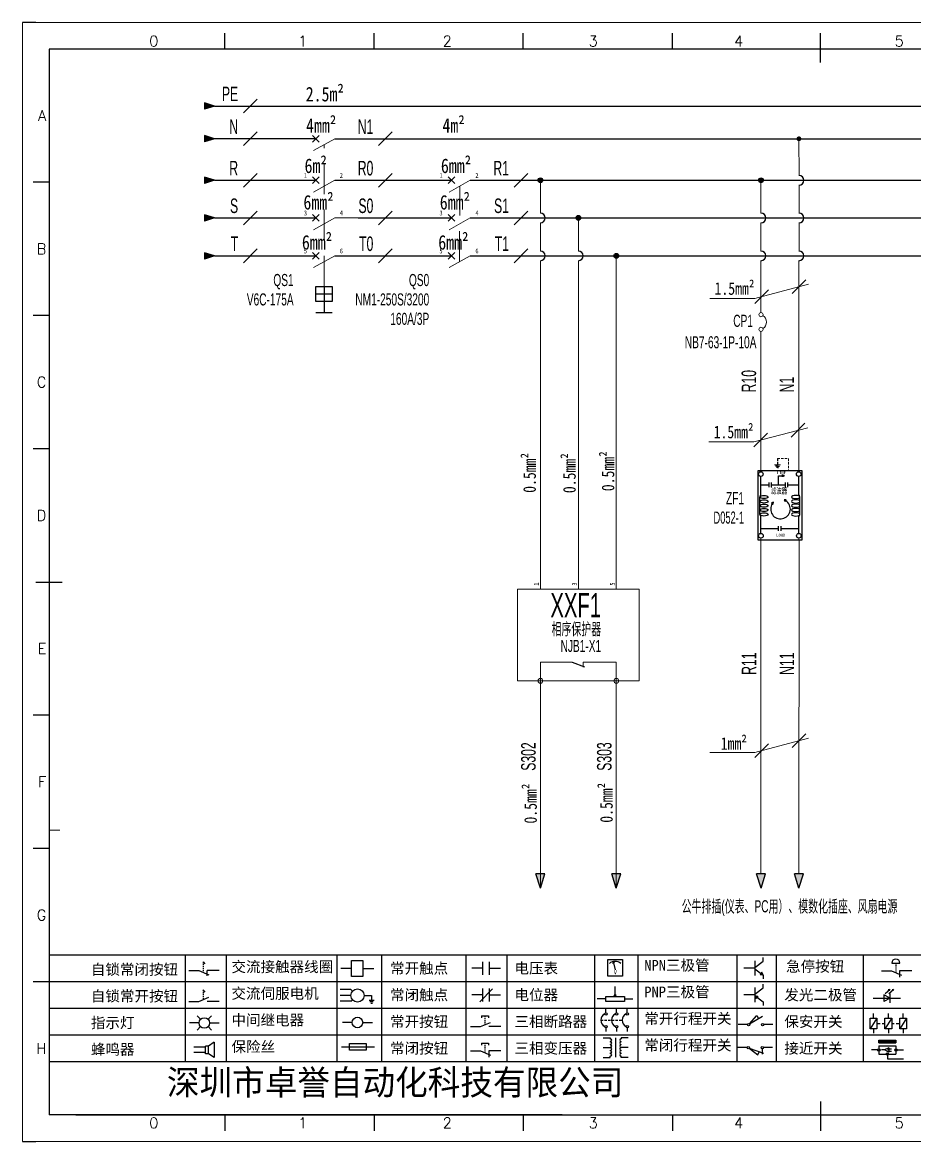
# Model space of a CAD drawing. Extents: x 38255 to 47052, y -6758 to -3353.
# Drawn here: x 39143.2 to 39327.4, y -4539.5 to -4308.5 of the extents above; entities that cross this region are included whole.
import ezdxf
from ezdxf.enums import TextEntityAlignment as Align

# ---------------------------------------------------------------- set-up
doc = ezdxf.new("R2010")
doc.units = 0
doc.header["$MEASUREMENT"] = 0
doc.linetypes.add('DASHED', pattern=[0.75, 0.5, -0.25])
doc.linetypes.add('DASHED2', pattern=[9.525, 6.35, -3.175])
for name, color, linetype in [('0015LEVEL_0', 7, 'Continuous'), ('AE_BOR', 1, 'Continuous'), ('MISC', 2, 'Continuous'), ('细实线层', 7, 'Continuous')]:
    doc.layers.add(name, color=color, linetype=linetype)
doc.layers.add('Dimension', color=3, linetype='Continuous', lineweight=13)
doc.layers.add('frame', color=7, linetype='Continuous', lineweight=15)
doc.styles.add('Standard_0.8', font='', dxfattribs={"width": 0.8})
doc.styles.add('STYLE1', font='italic.shx', dxfattribs={"width": 0.68, "height": 3, "bigfont": 'xc00.shx'})
doc.styles.add('WD', font='romans.shx', dxfattribs={"bigfont": 'gbcbig.shx'})
doc.styles.add('样式 0', font='')
doc.styles.add('样式 8', font='arial.ttf')
doc.styles.add('楷体', font='', dxfattribs={"width": 0.8})
doc.styles.add('汉字', font='')
doc.styles.get('Standard_0.8').set_extended_font_data('SimSun')
doc.styles.get('样式 0').set_extended_font_data('KaiTi_GB2312')
doc.styles.get('楷体').set_extended_font_data('STFangsong')
doc.styles.get('汉字').set_extended_font_data('新宋体')

# ---------------------------------------------------------------- blocks, each defined once
blk = doc.blocks.new('*U34')
at = {"linetype": 'ByBlock'}
for p, q in [((-1909.23, -780.45), (-1909.23, -780.67)), ((-1909.23, -780.45), (-1908.92, -780.84)), ((-1909.23, -780.84), (-1909.23, -781.05)), ((-1911.92, -782.07), (-1910.06, -782.07)), ((-1910.06, -782.07), (-1908.18, -782.88)), ((-1909.23, -781.23), (-1909.23, -781.44)), ((-1909.23, -781.61), (-1909.23, -781.83)), ((-1909.23, -782), (-1909.23, -782.21)), ((-1909.23, -782.38), (-1909.23, -782.43)), ((-1908.52, -783.07), (-1908.52, -782.07)), ((-1906.25, -782.07), (-1908.52, -782.07))]:
    blk.add_line(p, q, dxfattribs=at)
blk = doc.blocks.new('*U36')
at = {"linetype": 'ByBlock'}
for p, q in [((-1908.88, -791.17), (-1909.23, -790.71)), ((-1909.23, -790.71), (-1909.23, -790.92)), ((-1909.23, -791.09), (-1909.23, -791.31)), ((-1909.23, -791.48), (-1909.23, -791.69)), ((-1911.92, -792.89), (-1910.06, -792.89)), ((-1910.06, -792.89), (-1908.18, -792.08)), ((-1909.23, -791.86), (-1909.23, -792.08)), ((-1909.23, -792.25), (-1909.23, -792.47)), ((-1906.25, -792.89), (-1908.52, -792.89))]:
    blk.add_line(p, q, dxfattribs=at)
blk = doc.blocks.new('蜂鸣器')
at = {"linetype": 'ByBlock'}
for p, q in [((-1907.17, -795.53), (-1908.25, -796.26)), ((-1907.17, -795.53), (-1907.17, -798.41)), ((-1908.8, -796.48), (-1911.01, -796.48)), ((-1908.8, -797.46), (-1911.01, -797.46)), ((-1908.25, -796.26), (-1908.8, -796.26)), ((-1908.8, -797.68), (-1908.8, -796.26)), ((-1908.25, -797.68), (-1908.8, -797.68)), ((-1908.25, -797.68), (-1908.25, -796.26)), ((-1907.17, -798.41), (-1908.25, -797.68))]:
    blk.add_line(p, q, dxfattribs=at)
blk = doc.blocks.new('指示灯')
at = {"linetype": 'ByBlock'}
for p, q in [((-1854.25, -776.92), (-1856.06, -776.92)), ((-1854.62, -775.59), (-1853.97, -776.23)), ((-1851.9, -775.59), (-1852.54, -776.23)), ((-1852.26, -776.92), (-1850.45, -776.92)), ((-1854.62, -778.25), (-1853.97, -777.61)), ((-1851.9, -778.25), (-1852.54, -777.61))]:
    blk.add_line(p, q, dxfattribs=at)
blk.add_circle((-1853.26, -776.92), 0.992, dxfattribs=at)
blk = doc.blocks.new('交流接触器线圈')
at = {"linetype": 'ByBlock'}
for p, q in [((-1880.82, -781.77), (-1882.87, -781.77)), ((-1878.72, -781.77), (-1876.67, -781.77))]:
    blk.add_line(p, q, dxfattribs=at)
blk.add_lwpolyline([(-1880.82, -780.28), (-1878.72, -780.28), (-1878.72, -783.26), (-1880.82, -783.26)], close=True, dxfattribs=at)
blk = doc.blocks.new('交流伺服电机')
at = {"linetype": 'ByBlock'}
for p, q in [((-1880.97, -785.75), (-1882.94, -785.75)), ((-1880.97, -786.85), (-1882.94, -786.85)), ((-1880.97, -785.75), (-1880.65, -786.03)), ((-1878.49, -786.85), (-1877.07, -786.85)), ((-1877.07, -786.85), (-1877.07, -787.72)), ((-1880.97, -787.94), (-1882.94, -787.94)), ((-1880.97, -787.94), (-1880.65, -787.67)), ((-1877.54, -787.72), (-1876.59, -787.72)), ((-1877.38, -788.01), (-1876.75, -788.01)), ((-1877.23, -788.29), (-1876.9, -788.29))]:
    blk.add_line(p, q, dxfattribs=at)
blk.add_circle((-1879.73, -786.85), 1.24, dxfattribs=at)
blk = doc.blocks.new('中间继电器')
at = {"linetype": 'ByBlock'}
for p, q in [((-1880.72, -791.92), (-1882.54, -791.92)), ((-1878.74, -791.92), (-1876.92, -791.92))]:
    blk.add_line(p, q, dxfattribs=at)
blk.add_circle((-1879.73, -791.92), 0.992, dxfattribs=at)
blk = doc.blocks.new('保险丝')
at = {"linetype": 'ByBlock'}
blk.add_line((-1882.72, -796.49), (-1876.55, -796.49), dxfattribs=at)
blk.add_lwpolyline([(-1881.2, -795.86), (-1878.06, -795.86), (-1878.06, -797.12), (-1881.2, -797.12)], close=True, dxfattribs=at)
blk = doc.blocks.new('常开按钮')
at = {"linetype": 'ByBlock'}
for p, q in [((-1910.06, -787.73), (-1908.18, -786.93)), ((-1909.9, -785.68), (-1908.56, -785.68)), ((-1909.9, -785.68), (-1909.9, -786.07)), ((-1909.23, -785.68), (-1909.23, -785.89)), ((-1909.23, -786.06), (-1909.23, -786.28)), ((-1909.23, -786.45), (-1909.23, -786.67)), ((-1909.23, -786.84), (-1909.23, -787.05)), ((-1909.23, -787.22), (-1909.23, -787.38)), ((-1908.56, -785.68), (-1908.56, -786.07)), ((-1911.92, -787.73), (-1910.06, -787.73)), ((-1906.25, -787.73), (-1908.52, -787.73))]:
    blk.add_line(p, q, dxfattribs=at)
blk = doc.blocks.new('常开触点')
at = {"linetype": 'ByBlock'}
for p, q in [((-1853.82, -782.99), (-1853.82, -780.56)), ((-1852.6, -782.99), (-1852.6, -780.56)), ((-1853.82, -781.77), (-1855.88, -781.77)), ((-1852.6, -781.77), (-1850.55, -781.77))]:
    blk.add_line(p, q, dxfattribs=at)
blk = doc.blocks.new('常闭触点')
at = {"linetype": 'ByBlock'}
for p, q in [((-1853.82, -786.77), (-1855.88, -786.77)), ((-1852.01, -785.66), (-1854.43, -788.1)), ((-1853.82, -787.99), (-1853.82, -785.56)), ((-1852.6, -787.99), (-1852.6, -785.56)), ((-1852.6, -786.77), (-1850.55, -786.77))]:
    blk.add_line(p, q, dxfattribs=at)
blk = doc.blocks.new('常闭按钮')
at = {"linetype": 'ByBlock'}
for p, q in [((-1854.11, -790.83), (-1852.77, -790.83)), ((-1854.11, -790.83), (-1854.11, -791.22)), ((-1853.44, -790.83), (-1853.44, -791.04)), ((-1853.44, -791.21), (-1853.44, -791.43)), ((-1853.44, -791.6), (-1853.44, -791.82)), ((-1852.77, -790.83), (-1852.77, -791.22)), ((-1856.13, -792.28), (-1854.28, -792.28)), ((-1854.28, -792.28), (-1852.4, -793.09)), ((-1853.44, -791.99), (-1853.44, -792.2)), ((-1853.44, -792.37), (-1853.44, -792.53)), ((-1850.47, -792.28), (-1852.73, -792.28)), ((-1852.73, -792.28), (-1852.73, -793.43))]:
    blk.add_line(p, q, dxfattribs=at)
blk = doc.blocks.new('电压表')
at = {"linetype": 'ByBlock'}
for p, q in [((-1814.84, -780.75), (-1814.91, -781.13)), ((-1814.6, -781.05), (-1814.91, -781.13)), ((-1814.84, -780.75), (-1814.46, -782.26)), ((-1814.84, -780.75), (-1814.6, -781.05))]:
    blk.add_line(p, q, dxfattribs=at)
blk.add_lwpolyline([(-1815.84, -780.34), (-1813.07, -780.34), (-1813.07, -783.49), (-1815.84, -783.49)], close=True, dxfattribs=at)
blk.add_arc((-1814.46, -782.26), 1.56, 46.8313, 133.1687, dxfattribs=at)
at = {"linetype": 'ByBlock', "insert": (-1814.7, -782.39), "char_height": 0.75, "width": 0.6768, "attachment_point": 1}
blk.add_mtext('V', dxfattribs=at)
blk = doc.blocks.new('电位器')
at = {"linetype": 'ByBlock'}
for p, q in [((-1814.45, -787.3), (-1814.45, -785.39)), ((-1814.45, -787.3), (-1814.62, -786.96)), ((-1814.62, -786.96), (-1814.27, -786.96)), ((-1814.45, -787.3), (-1814.27, -786.96)), ((-1816.21, -787.75), (-1817.79, -787.75)), ((-1812.68, -787.75), (-1811.1, -787.75))]:
    blk.add_line(p, q, dxfattribs=at)
blk.add_lwpolyline([(-1816.21, -787.3), (-1812.68, -787.3), (-1812.68, -788.2), (-1816.21, -788.2)], close=True, dxfattribs=at)
blk = doc.blocks.new('三相断路器')
at = {"linetype": 'ByBlock'}
for p, q in [((-1816.17, -790.33), (-1816.17, -789.7)), ((-1814.17, -790.33), (-1814.17, -789.7)), ((-1812.18, -790.33), (-1812.18, -789.7)), ((-1817.14, -791.74), (-1816.72, -791.74)), ((-1816.45, -791.74), (-1816.03, -791.74)), ((-1816.17, -793.19), (-1816.17, -793.83)), ((-1815.76, -791.74), (-1815.34, -791.74)), ((-1815.07, -791.74), (-1814.65, -791.74)), ((-1814.38, -791.74), (-1813.96, -791.74)), ((-1814.17, -793.19), (-1814.17, -793.83)), ((-1813.69, -791.74), (-1813.27, -791.74)), ((-1812.18, -793.19), (-1812.18, -793.83))]:
    blk.add_line(p, q, dxfattribs=at)
for centre in [(-1816.17, -790.55), (-1814.17, -790.55), (-1812.18, -790.55), (-1816.17, -792.98), (-1814.17, -792.98), (-1812.18, -792.98)]:
    blk.add_circle(centre, 0.219, dxfattribs=at)
for centre in [(-1815.81, -791.74), (-1813.82, -791.74), (-1811.83, -791.74)]:
    blk.add_arc(centre, 1.32, 115.5791, 244.4209, dxfattribs=at)
blk = doc.blocks.new('三相变压器')
at = {"linetype": 'ByBlock'}
for p, q in [((-1816.69, -795.03), (-1815.37, -795.03)), ((-1815.37, -795.03), (-1815.37, -795.24)), ((-1814.34, -798.7), (-1814.34, -795.04)), ((-1812, -795.03), (-1813.32, -795.03)), ((-1813.32, -795.03), (-1813.32, -795.24)), ((-1816.69, -796.87), (-1815.37, -796.87)), ((-1812, -796.87), (-1813.32, -796.87)), ((-1816.69, -798.71), (-1815.37, -798.71)), ((-1815.37, -798.71), (-1815.37, -798.5)), ((-1813.32, -798.71), (-1813.32, -798.5)), ((-1812, -798.71), (-1813.32, -798.71))]:
    blk.add_line(p, q, dxfattribs=at)
for centre, start, end in [((-1815.37, -795.51), 270, 90), ((-1815.37, -796.06), 270, 90), ((-1813.32, -795.51), 90, 270), ((-1813.32, -796.06), 90, 270), ((-1815.37, -796.6), 270, 90), ((-1815.37, -797.14), 270, 90), ((-1815.37, -797.68), 270, 90), ((-1815.37, -798.23), 270, 90), ((-1813.32, -796.6), 90, 270), ((-1813.32, -797.14), 90, 270), ((-1813.32, -797.68), 90, 270), ((-1813.32, -798.23), 90, 270)]:
    blk.add_arc(centre, 0.271, start, end, dxfattribs=at)
blk = doc.blocks.new('NPN三极管')
at = {"linetype": 'ByBlock'}
for p, q in [((-1785.73, -780.61), (-1785.73, -783.32)), ((-1785.73, -781.82), (-1784.15, -780.66)), ((-1784.15, -780.66), (-1784.15, -779.98)), ((-1785.73, -781.97), (-1787.81, -781.97)), ((-1785.73, -782.11), (-1784.15, -783.27)), ((-1784.41, -782.73), (-1784.74, -783.18)), ((-1784.15, -783.27), (-1784.74, -783.18)), ((-1784.15, -783.27), (-1784.41, -782.73)), ((-1784.15, -783.27), (-1784.15, -783.96))]:
    blk.add_line(p, q, dxfattribs=at)
blk = doc.blocks.new('PNP三极管')
at = {"linetype": 'ByBlock'}
for p, q in [((-1784.9, -785.38), (-1784.9, -788.09)), ((-1783.32, -785.43), (-1783.32, -784.75)), ((-1784.9, -786.74), (-1786.98, -786.74)), ((-1784.9, -786.59), (-1783.32, -785.43)), ((-1784.9, -786.88), (-1783.32, -788.04)), ((-1784.9, -786.88), (-1784.31, -786.97)), ((-1784.9, -786.88), (-1784.64, -787.42)), ((-1784.31, -786.97), (-1784.64, -787.42)), ((-1783.32, -788.04), (-1783.32, -788.73))]:
    blk.add_line(p, q, dxfattribs=at)
blk = doc.blocks.new('常开行程开关')
at = {"linetype": 'ByBlock'}
for p, q in [((-1785.89, -792.17), (-1784.52, -790.62)), ((-1785.89, -792.17), (-1783.43, -790.72)), ((-1784.52, -790.62), (-1784.19, -791.17)), ((-1786.29, -792.3), (-1788.01, -792.3)), ((-1781.48, -792.3), (-1783.21, -792.3))]:
    blk.add_line(p, q, dxfattribs=at)
for centre in [(-1786.07, -792.3), (-1783.42, -792.3)]:
    blk.add_circle(centre, 0.219, dxfattribs=at)
blk = doc.blocks.new('常闭行程开关')
at = {"linetype": 'ByBlock'}
for p, q in [((-1786.34, -796.62), (-1788.07, -796.62)), ((-1785.93, -796.72), (-1783.25, -797.7)), ((-1785.93, -796.72), (-1784.3, -798)), ((-1784.3, -798), (-1784.08, -797.4)), ((-1783.48, -796.84), (-1783.48, -797.85)), ((-1781.54, -796.62), (-1783.26, -796.62))]:
    blk.add_line(p, q, dxfattribs=at)
for centre in [(-1786.12, -796.62), (-1783.48, -796.62)]:
    blk.add_circle(centre, 0.219, dxfattribs=at)
blk = doc.blocks.new('发光二极管')
at = {"linetype": 'ByBlock'}
for p, q in [((-1755.78, -785.92), (-1754.89, -785.14)), ((-1754.89, -785.14), (-1755.2, -785.22)), ((-1755.2, -785.22), (-1755.01, -785.43)), ((-1755.08, -785.92), (-1754.18, -785.14)), ((-1754.89, -785.14), (-1755.01, -785.43)), ((-1754.18, -785.14), (-1754.49, -785.22)), ((-1754.49, -785.22), (-1754.31, -785.43)), ((-1754.18, -785.14), (-1754.31, -785.43)), ((-1758.01, -786.77), (-1752.89, -786.77)), ((-1754.84, -786.77), (-1756.04, -786.16)), ((-1756.04, -786.16), (-1756.04, -787.39)), ((-1754.84, -786.77), (-1756.04, -787.39)), ((-1754.84, -787.63), (-1754.84, -785.92))]:
    blk.add_line(p, q, dxfattribs=at)
blk = doc.blocks.new('保安开关')
at = {"linetype": 'ByBlock'}
for p, q in [((-1757.33, -790.79), (-1758.6, -792.81)), ((-1757.96, -790.79), (-1757.96, -789.97)), ((-1754.54, -790.79), (-1755.81, -792.81)), ((-1755.17, -790.79), (-1755.17, -789.97)), ((-1751.75, -790.79), (-1753.02, -792.81)), ((-1752.39, -790.79), (-1752.39, -789.97)), ((-1757.96, -792.81), (-1757.96, -793.62)), ((-1757.33, -791.8), (-1756.72, -791.8)), ((-1756.35, -791.8), (-1755.89, -791.8)), ((-1755.17, -792.81), (-1755.17, -793.62)), ((-1754.52, -791.8), (-1754.06, -791.8)), ((-1753.69, -791.8), (-1753.08, -791.8)), ((-1752.39, -792.81), (-1752.39, -793.62))]:
    blk.add_line(p, q, dxfattribs=at)
for points in [[(-1758.6, -790.79), (-1757.33, -790.79), (-1757.33, -792.81), (-1758.6, -792.81)], [(-1755.81, -790.79), (-1754.54, -790.79), (-1754.54, -792.81), (-1755.81, -792.81)], [(-1753.02, -790.79), (-1751.75, -790.79), (-1751.75, -792.81), (-1753.02, -792.81)]]:
    blk.add_lwpolyline(points, close=True, dxfattribs=at)
blk = doc.blocks.new('接近开关')
at = {"linetype": 'ByBlock'}
h = blk.add_hatch(dxfattribs=at)
h.set_pattern_fill('ANSI31', color=256, scale=0.01, style=0)
h.set_pattern_definition([(45, (-89.131516, -30.795668), (-0.0224506403, 0.0224506403), [])])
h.paths.add_polyline_path([(-1516.96, -1123.35), (-1516.96, -1122.85), (-1513.76, -1122.85), (-1513.76, -1123.35)])
for p, q in [((-1516.96, -1123.35), (-1516.96, -1122.85)), ((-1516.96, -1122.85), (-1513.76, -1122.85)), ((-1516.96, -1123.35), (-1513.76, -1123.35)), ((-1513.76, -1122.85), (-1513.76, -1123.35)), ((-1517.18, -1124.71), (-1518.36, -1124.71)), ((-1516.96, -1123.95), (-1513.76, -1123.95)), ((-1516.96, -1123.95), (-1516.96, -1125.47)), ((-1516.96, -1125.47), (-1513.76, -1125.47)), ((-1515.91, -1124.71), (-1516.45, -1124.71)), ((-1515.11, -1124.31), (-1515.91, -1124.71)), ((-1515.11, -1125.11), (-1515.91, -1124.71)), ((-1515.33, -1124.53), (-1515.17, -1124.53)), ((-1515.33, -1124.88), (-1515.17, -1124.88)), ((-1515.25, -1124.45), (-1515.25, -1124.61)), ((-1515.11, -1124.31), (-1515.11, -1125.11)), ((-1515.11, -1124.48), (-1514.58, -1124.48)), ((-1515.11, -1124.94), (-1514.58, -1124.94)), ((-1513.76, -1123.95), (-1513.76, -1125.47)), ((-1513.54, -1124.71), (-1512.36, -1124.71)), ((-1515.36, -1125.69), (-1515.36, -1126.36)), ((-1515.36, -1126.36), (-1512.36, -1126.36))]:
    blk.add_line(p, q, dxfattribs=at)
for centre in [(-1516.96, -1124.71), (-1515.36, -1125.47), (-1513.76, -1124.71)]:
    blk.add_circle(centre, 0.225, dxfattribs=at)
blk = doc.blocks.new('急停按钮')
at = {"linetype": 'ByBlock'}
for p, q in [((-1.86, 0), (0, 0)), ((0, 0), (1.88, -0.81)), ((0.06, 1.45), (1.61, 1.45)), ((0.83, 1.45), (0.83, 1.24)), ((0.83, 1.07), (0.83, 0.85)), ((0.83, 0.68), (0.83, 0.47)), ((0.83, 0.29), (0.83, 0.08)), ((3.81, 0), (1.54, 0)), ((1.54, 0), (1.54, -1.15)), ((0.83, -0.09), (0.83, -0.24))]:
    blk.add_line(p, q, dxfattribs=at)
blk.add_arc((0.83, 1.45), 0.774, 0, 180)
blk = doc.blocks.new('电控横A4')
for p, q in [((292, -5), (5, -5)), ((5, -5), (5, -205)), ((10.03, -205), (289.53, -205)), ((130.8, -205), (190.75, -205))]:
    blk.add_line(p, q)
at = {"lineweight": 9, "ltscale": 0.1}
for p, q in [((5, -151.57), (7, -151.57)), ((101.34, -205), (130.8, -205)), ((129.44, -205), (129.44, -205)), ((129.44, -205), (129.44, -205)), ((129.44, -205), (129.44, -205)), ((129.44, -205), (129.44, -205))]:
    blk.add_line(p, q, dxfattribs=at)
at = {"linetype": 'ByBlock'}
for p, q in [((292, -175), (5, -175)), ((292, -180), (5, -180)), ((292, -185), (5, -185)), ((292, -190), (5, -190)), ((292, -195), (5, -195))]:
    blk.add_line(p, q, dxfattribs=at)
at = {"color": 0, "lineweight": -2}
for p, q in [((30.58, -175), (30.58, -195)), ((38.26, -175), (38.26, -195)), ((59.05, -175), (59.05, -195)), ((67.4, -175), (67.4, -195)), ((83.26, -175), (83.26, -195)), ((90.91, -175), (90.91, -195)), ((107.4, -175), (107.4, -195)), ((115.5, -175), (115.5, -195)), ((134.12, -175), (134.12, -195)), ((141.48, -175), (141.48, -195)), ((157.79, -175), (157.79, -195))]:
    blk.add_line(p, q, dxfattribs=at)
at = {"color": 0, "ltscale": 2}
blk.add_line((101.34, -205), (5, -205), dxfattribs=at)
at = {"layer": 'AE_BOR', "lineweight": 30}
for p, q in [((2.53, 0), (0, 0)), ((0, -210), (2.53, -210))]:
    blk.add_line(p, q, dxfattribs=at)
at = {"layer": 'AE_BOR', "color": 1, "lineweight": 15}
for p, q in [((0, 0), (297, 0)), ((0, -210), (0, 0)), ((297, -210), (0, -210))]:
    blk.add_line(p, q, dxfattribs=at)
at = {"layer": 'AE_BOR'}
for p, q in [((38.03, -5), (38.03, -2)), ((66.03, -5), (66.03, -2)), ((94.03, -5), (94.03, -2)), ((122.03, -5), (122.03, -2)), ((149.78, -5), (149.78, -2)), ((5, -30), (2, -30)), ((5, -55), (2, -55)), ((5, -80), (2, -80)), ((5, -130), (2, -130)), ((5, -155), (2, -155)), ((5, -180), (2, -180)), ((38.03, -205), (38.03, -208)), ((66.03, -205), (66.03, -208)), ((94.03, -205), (94.03, -208)), ((122.03, -205), (122.03, -208)), ((149.78, -205), (149.78, -208))]:
    blk.add_line(p, q, dxfattribs=at)
at = {"layer": 'AE_BOR', "color": 2, "lineweight": 30}
for p, q in [((149.78, -7.5), (149.78, -2.5)), ((2.5, -105), (7.5, -105)), ((149.78, -202.5), (149.78, -207.5)), ((149.78, -205), (149.78, -207.5))]:
    blk.add_line(p, q, dxfattribs=at)
at = {"linetype": 'ByBlock'}
for name, p in [('*U34', (1943.19, 604.18)), ('交流接触器线圈', (1942.62, 604.27)), ('常开触点', (1940.27, 604.3)), ('电压表', (1925.71, 604.52)), ('NPN三极管', (1923.2, 604.5)), ('PNP三极管', (1922.37, 604.27)), ('*U36', (1943.19, 609.18)), ('交流伺服电机', (1942.62, 604.27)), ('常闭触点', (1940.27, 604.3)), ('电位器', (1925.71, 604.52)), ('发光二极管', (1917.72, 603.69)), ('指示灯', (1887.41, 589.18)), ('中间继电器', (1942.62, 604.27)), ('常开按钮', (1996.06, 599.3)), ('三相断路器', (1925.71, 604.52)), ('常开行程开关', (1922.37, 604.27)), ('保安开关', (1917.72, 603.98)), ('三相变压器', (1925.71, 604.52)), ('接近开关', (1677.72, 931.9)), ('蜂鸣器', (1943.19, 604.18)), ('保险丝', (1942.62, 604.27)), ('常闭按钮', (1940.27, 599.3)), ('常闭行程开关', (1922.37, 604.27))]:
    blk.add_blockref(name, p, dxfattribs=at)
blk.add_blockref('急停按钮', (163.12, -177.98))
at = {"char_height": 2, "attachment_point": 1, "style": '汉字'}
for s, insert in [('{\\fKaiTi_GB2312|b0|i0|c134|p49;自锁常闭按钮}', (12.86, -176.69)), ('{\\fKaiTi_GB2312|b0|i0|c134|p49;交流接触器线圈}', (39.25, -176.19)), ('{\\fKaiTi_GB2312|b0|i0|c134|p49;常开触点}', (69.01, -176.48)), ('{\\fKaiTi_GB2312|b0|i0|c134|p49;电压表}', (92.37, -176.47)), ('{\\fKaiTi_GB2312|b0|i0|c134|p49;NPN三极管}', (116.73, -175.91)), ('{\\fKaiTi_GB2312|b0|i0|c134|p49;急停按钮}', (143.35, -176.12)), ('{\\fKaiTi_GB2312|b0|i0|c134|p49;自锁常开按钮}', (12.86, -181.69)), ('{\\fKaiTi_GB2312|b0|i0|c134|p49;交流伺服电机}', (39.25, -181.19)), ('{\\fKaiTi_GB2312|b0|i0|c134|p49;常闭触点}', (69.01, -181.48)), ('{\\fKaiTi_GB2312|b0|i0|c134|p49;电位器}', (92.37, -181.47)), ('{\\fKaiTi_GB2312|b0|i0|c134|p49;PNP三极管}', (116.73, -180.91)), ('{\\fKaiTi_GB2312|b0|i0|c134|p49;发光二极管}', (143.02, -181.48)), ('{\\fKaiTi_GB2312|b0|i0|c134|p49;指示灯}', (12.86, -186.69)), ('{\\fKaiTi_GB2312|b0|i0|c134|p49;中间继电器}', (39.25, -186.19)), ('{\\fKaiTi_GB2312|b0|i0|c134|p49;常开按钮}', (69.01, -186.48)), ('{\\fKaiTi_GB2312|b0|i0|c134|p49;三相断路器}', (92.37, -186.47)), ('{\\fKaiTi_GB2312|b0|i0|c134|p49;常开行程开关}', (116.73, -185.91)), ('{\\fKaiTi_GB2312|b0|i0|c134|p49;保安开关}', (143.02, -186.48)), ('{\\fKaiTi_GB2312|b0|i0|c134|p49;保险丝}', (39.25, -191.19)), ('{\\fKaiTi_GB2312|b0|i0|c134|p49;常闭行程开关}', (116.73, -190.91)), ('{\\fKaiTi_GB2312|b0|i0|c134|p49;蜂鸣器}', (12.86, -191.69)), ('{\\fKaiTi_GB2312|b0|i0|c134|p49;常闭按钮}', (69.01, -191.48)), ('{\\fKaiTi_GB2312|b0|i0|c134|p49;三相变压器}', (92.37, -191.47)), ('{\\fKaiTi_GB2312|b0|i0|c134|p49;接近开关}', (143.02, -191.48))]:
    blk.add_mtext(s, dxfattribs=dict(at, insert=insert))
at = {"color": 0, "lineweight": -2, "insert": (27.14, -196.53), "char_height": 4.7064, "width": 96.1138, "attachment_point": 1}
blk.add_mtext('深圳市卓誉自动化科技有限公司', dxfattribs=at)
at = {"layer": 'AE_BOR', "style": 'WD'}
for s, p in [('0', (24.67, -4.5)), ('1', (52.6, -4.5)), ('2', (79.75, -4.5)), ('3', (107.15, -4.5)), ('4', (134.45, -4.5)), ('5', (164.59, -4.5)), ('0', (24.67, -207.5)), ('1', (52.6, -207.5)), ('2', (79.75, -207.5)), ('3', (107.15, -207.5)), ('4', (134.45, -207.5)), ('5', (164.59, -207.5))]:
    blk.add_text(s, height=2, dxfattribs=at).set_placement(p, align=Align.CENTER)
for s, p in [('A', (4.5, -17.5)), ('B', (4.5, -42.5)), ('C', (4.5, -67.5)), ('D', (4.5, -92.5)), ('E', (4.5, -117.5)), ('F', (4.5, -142.5)), ('G', (4.5, -167.5)), ('H', (4.5, -192.5))]:
    blk.add_text(s, height=2, dxfattribs=at).set_placement(p, align=Align.MIDDLE_RIGHT)
blk = doc.blocks.new('A$C46B66A3D')
at = {"color": 2, "linetype": 'DASHED'}
blk.add_line((-0.52, 16.86), (-0.52, 15.59), dxfattribs=at)
at = {"color": 2, "linetype": 'DASHED', "lineweight": 0}
for p, q in [((-0.52, 16.86), (1.74, 16.86)), ((1.74, 16.86), (1.74, 14.41))]:
    blk.add_line(p, q, dxfattribs=at)
at = {"color": 2, "lineweight": 0}
for p, q in [((-0.52, 15.59), (-1.11, 15.59)), ((-0.51, 15.58), (0.09, 15.58))]:
    blk.add_line(p, q, dxfattribs=at)
at = {"color": 2}
for p, q in [((-0.52, 15.28), (-0.91, 15.28)), ((-0.52, 15.04), (-0.72, 15.04)), ((-0.52, 15.28), (-0.12, 15.28)), ((-0.52, 15.04), (-0.32, 15.04))]:
    blk.add_line(p, q, dxfattribs=at)
at = {"lineweight": 0}
for p, q in [((-3.94, 0.45), (-3.94, 0)), ((3.89, 0.45), (3.89, 0))]:
    blk.add_line(p, q, dxfattribs=at)
blk.add_lwpolyline([(-4.49, 14.41), (4.49, 14.41), (4.49, 0), (-4.49, 0)], close=True)
at = {"layer": '0015LEVEL_0'}
for p, q in [((-3.94, 9.4), (-3.94, 13.18)), ((-2.2, 10.94), (-2.2, 11.91)), ((-1.72, 10.94), (-1.72, 11.91)), ((-0.28, 11.42), (-0.28, 13.33)), ((-0.28, 13.33), (0.54, 13.33)), ((0.54, 13.08), (0.54, 13.59)), ((0.66, 13.12), (0.66, 13.54)), ((0.77, 13.17), (0.77, 13.5)), ((0.88, 13.21), (0.88, 13.45)), ((1.15, 10.94), (1.15, 11.91)), ((1.63, 10.94), (1.63, 11.91)), ((3.89, 9.4), (3.89, 13.18)), ((-3.94, 11.42), (-2.2, 11.42)), ((-1.72, 11.42), (1.15, 11.42)), ((1.63, 11.42), (3.89, 11.42)), ((-4.16, 5.33), (-4.16, 9)), ((4.11, 5.33), (4.11, 9)), ((-3.94, 1.4), (-3.94, 4.93)), ((3.89, 1.4), (3.89, 4.93)), ((-3.94, 2.45), (-0.27, 2.45)), ((-0.27, 1.96), (-0.27, 2.93)), ((0.22, 1.96), (0.22, 2.93)), ((0.22, 2.45), (3.89, 2.45))]:
    blk.add_line(p, q, dxfattribs=at)
for points in [[(-1.33, 7.87), (-1.72, 7.72), (-1.4, 7.46)], [(0.86, 8.33), (1.09, 7.98), (1.27, 8.36)]]:
    blk.add_lwpolyline(points, close=True, dxfattribs=at)
for centre in [(-3.96, 13.66), (3.87, 13.66), (-3.94, 0.93), (3.89, 0.93)]:
    blk.add_circle(centre, 0.476, dxfattribs=at)
for centre, radius, start, end in [((-3.7, 9), 0.466, 121.7477, 180), ((3.65, 9), 0.466, 0, 58.2523), ((0.11, 6.45), 2.03, 145.7383, 58.0662), ((-3.7, 5.33), 0.466, 180, 238.2523), ((3.65, 5.33), 0.466, 301.7477, 0)]:
    blk.add_arc(centre, radius, start, end, dxfattribs=at)
for centre in [(-3.3, 8.93), (-3.3, 8.02), (-3.3, 7.14), (-3.3, 6.25), (-3.3, 5.33)]:
    blk.add_ellipse(centre, major_axis=(0.858, 0), ratio=0.39308, dxfattribs=at)
at = {"layer": '0015LEVEL_0', "extrusion": (0, 0, -1)}
for centre in [(3.26, 8.93), (3.26, 8.02), (3.26, 7.14), (3.26, 6.25), (3.26, 5.33)]:
    blk.add_ellipse(centre, major_axis=(-0.858, 0), ratio=0.39308, dxfattribs=at)
at = {"lineweight": 0, "style": '样式 8', "width": 0.6}
for tag, p in [('FL1', (-6.38, 7.44)), ('10A', (-6.38, 3.44))]:
    blk.add_attdef(tag, text='', height=2.5, dxfattribs=at).set_placement(p, align=Align.RIGHT)
at = {"layer": '0015LEVEL_0', "insert": (-1.89, 10.79), "char_height": 1.1896, "attachment_point": 1, "style": 'STYLE1'}
blk.add_mtext('{\\fSimSun|b0|i0|c134|p32;滤波器}', dxfattribs=at)
at = {"layer": 'MISC', "color": 0, "char_height": 0.5948, "width": 1.492, "attachment_point": 1, "style": '样式 0'}
for s, insert in [('{\\fSimSun|b0|i0|c134|p2;LINE}', (-0.62, 14.24)), ('{\\fSimSun|b0|i0|c134|p2;LOAD}', (-0.76, 1.36))]:
    blk.add_mtext(s, dxfattribs=dict(at, insert=insert))

msp = doc.modelspace()

# ---------------------------------------------------------------- hatches: boundary and pattern name
for points in [[(39180.839, -4331.884), (39182.881, -4332.539), (39180.839, -4333.193)], [(39180.839, -4340.45), (39182.881, -4341.104), (39180.839, -4341.759)], [(39180.839, -4348.212), (39182.881, -4348.866), (39180.839, -4349.521)], [(39180.839, -4356.046), (39182.881, -4356.701), (39180.839, -4357.356)], [(39249.231, -4484.261), (39250.166, -4487.179), (39251.102, -4484.261)], [(39264.9, -4484.261), (39265.835, -4487.179), (39266.771, -4484.261)], [(39294.781, -4484.267), (39295.716, -4487.186), (39296.651, -4484.267)], [(39302.616, -4484.267), (39303.551, -4487.186), (39304.486, -4484.267)]]:
    msp.add_hatch(color=256).paths.add_polyline_path(points)
at = {"lineweight": -2}
h = msp.add_hatch(color=0, dxfattribs=at)
edge = h.paths.add_edge_path()
edge.add_arc((39303.544, -4332.539), 0.5, 0, 360)
h = msp.add_hatch(color=0, dxfattribs=at)
edge = h.paths.add_edge_path()
edge.add_arc((39250.169, -4341.104), 0.5, 0, 360)
h = msp.add_hatch(color=0, dxfattribs=at)
edge = h.paths.add_edge_path()
edge.add_arc((39295.709, -4341.104), 0.5, 0, 360)
h = msp.add_hatch(color=0, dxfattribs=at)
edge = h.paths.add_edge_path()
edge.add_arc((39258.006, -4348.867), 0.5, 0, 360)
h = msp.add_hatch(color=0, dxfattribs=at)
edge = h.paths.add_edge_path()
edge.add_arc((39265.836, -4356.703), 0.5, 0, 360)
at = {"layer": 'MISC'}
msp.add_hatch(color=256, dxfattribs=at).paths.add_polyline_path([(39180.839, -4325.119), (39182.881, -4325.774), (39180.839, -4326.429)])

# ---------------------------------------------------------------- linework, layer by layer
for p, q in [((39182.881, -4332.539), (39180.839, -4331.884)), ((39180.839, -4331.884), (39180.839, -4333.193)), ((39182.881, -4332.539), (39180.839, -4333.193)), ((39207.693, -4332.539), (39424.117, -4332.539)), ((39182.881, -4341.104), (39180.839, -4340.45)), ((39180.839, -4340.45), (39180.839, -4341.759)), ((39182.881, -4341.104), (39180.839, -4341.759)), ((39182.881, -4341.104), (39203.795, -4341.104)), ((39207.693, -4341.104), (39231.795, -4341.104)), ((39235.693, -4341.104), (39424.117, -4341.104)), ((39182.881, -4348.866), (39180.839, -4348.212)), ((39180.839, -4348.212), (39180.839, -4349.521)), ((39182.881, -4348.866), (39180.839, -4349.521)), ((39182.881, -4348.866), (39203.795, -4348.866)), ((39212.565, -4348.866), (39231.795, -4348.867)), ((39235.692, -4348.867), (39424.029, -4348.873)), ((39182.881, -4356.701), (39180.839, -4356.046)), ((39180.839, -4356.046), (39180.839, -4357.356)), ((39182.881, -4356.701), (39180.839, -4357.356)), ((39182.881, -4356.701), (39203.795, -4356.701)), ((39207.688, -4356.704), (39231.797, -4356.704)), ((39235.688, -4356.704), (39424.099, -4356.702)), ((39205.488, -4363.028), (39205.488, -4368.425)), ((39203.827, -4364.563), (39207.149, -4364.563)), ((39203.807, -4368.425), (39207.169, -4368.425)), ((39256.751, -4440.571), (39259.251, -4441.535)), ((39250.166, -4487.179), (39249.231, -4484.261)), ((39251.102, -4484.261), (39249.231, -4484.261)), ((39250.166, -4487.179), (39251.102, -4484.261)), ((39265.835, -4487.179), (39264.9, -4484.261)), ((39266.771, -4484.261), (39264.9, -4484.261)), ((39265.835, -4487.179), (39266.771, -4484.261)), ((39295.716, -4487.186), (39294.781, -4484.267)), ((39296.651, -4484.267), (39294.781, -4484.267)), ((39295.716, -4487.186), (39296.651, -4484.267)), ((39303.551, -4487.186), (39302.616, -4484.267)), ((39304.486, -4484.267), (39302.616, -4484.267)), ((39303.551, -4487.186), (39304.486, -4484.267))]:
    msp.add_line(p, q)
at = {"color": 0}
msp.add_line((39203.795, -4332.539), (39182.881, -4332.539), dxfattribs=at)
at = {"lineweight": 0}
for p, q in [((39204.484, -4331.849), (39203.106, -4333.228)), ((39203.106, -4331.849), (39204.484, -4333.228)), ((39207.693, -4332.539), (39203.307, -4334.975)), ((39204.484, -4340.415), (39203.106, -4341.793)), ((39203.106, -4340.415), (39204.484, -4341.793)), ((39232.484, -4340.415), (39231.106, -4341.793)), ((39231.106, -4340.415), (39232.484, -4341.793)), ((39207.693, -4341.104), (39203.307, -4343.541)), ((39235.693, -4341.104), (39231.307, -4343.541)), ((39204.484, -4348.177), (39203.106, -4349.555)), ((39203.106, -4348.177), (39204.484, -4349.555)), ((39207.693, -4348.866), (39203.307, -4351.303)), ((39207.693, -4348.866), (39212.565, -4348.866)), ((39232.484, -4348.177), (39231.106, -4349.555)), ((39231.106, -4348.177), (39232.484, -4349.555)), ((39235.693, -4348.866), (39231.307, -4351.303)), ((39235.693, -4348.866), (39240.565, -4348.866)), ((39204.484, -4356.012), (39203.106, -4357.39)), ((39203.106, -4356.012), (39204.484, -4357.39)), ((39232.484, -4356.012), (39231.106, -4357.39)), ((39231.106, -4356.012), (39232.484, -4357.39)), ((39207.693, -4356.701), (39203.307, -4359.137)), ((39207.693, -4356.701), (39212.565, -4356.701)), ((39235.693, -4356.701), (39231.307, -4359.137)), ((39235.693, -4356.701), (39240.565, -4356.701)), ((39250.166, -4425.465), (39250.169, -4357.703)), ((39257.998, -4425.465), (39258.006, -4357.703)), ((39265.835, -4425.465), (39265.835, -4356.7)), ((39295.709, -4368.412), (39295.709, -4357.704)), ((39303.544, -4368.412), (39303.544, -4357.703)), ((39303.543, -4400.993), (39303.544, -4368.412)), ((39295.709, -4400.993), (39295.709, -4381.194)), ((39250.166, -4444.409), (39250.166, -4440.571)), ((39265.835, -4444.409), (39265.835, -4440.571))]:
    msp.add_line(p, q, dxfattribs=at)
at = {"color": 6, "linetype": 'DASHED2', "lineweight": 0}
for p, q in [((39205.488, -4363.028), (39205.5, -4333.757)), ((39233.49, -4357.925), (39233.5, -4342.322))]:
    msp.add_line(p, q, dxfattribs=at)
msp.add_lwpolyline([(39203.827, -4366.098), (39203.827, -4363.028), (39207.149, -4363.028), (39207.149, -4366.098)], close=True)
at = {"color": 0, "lineweight": -2}
for centre in [(39250.169, -4341.104), (39295.709, -4341.104), (39258.006, -4348.867), (39265.836, -4356.703)]:
    msp.add_circle(centre, 0.5, dxfattribs=at)
at = {"lineweight": 0}
for centre in [(39295.709, -4368.84), (39295.709, -4371.882)]:
    msp.add_circle(centre, 0.428, dxfattribs=at)
at = {"color": 0, "lineweight": -2}
for centre in [(39303.544, -4341.105), (39250.169, -4348.867), (39295.709, -4348.872), (39303.544, -4348.872), (39250.169, -4356.703), (39258.006, -4356.703), (39295.709, -4356.704), (39303.544, -4356.703)]:
    msp.add_arc(centre, 1, 270, 90, dxfattribs=at)
at = {"lineweight": 0}
msp.add_arc((39295.284, -4370.361), 1.579, 301.18201, 58.81799, dxfattribs=at)
at = {"layer": 'Dimension', "lineweight": 0}
for p, q in [((39188.829, -4327.188), (39191.657, -4324.36)), ((39188.829, -4333.953), (39191.657, -4331.124)), ((39216.742, -4333.953), (39219.571, -4331.124)), ((39188.829, -4342.519), (39191.657, -4339.69)), ((39216.742, -4342.519), (39219.571, -4339.69)), ((39244.742, -4342.519), (39247.571, -4339.69)), ((39188.829, -4350.28), (39191.657, -4347.452)), ((39216.742, -4350.28), (39219.571, -4347.452)), ((39244.742, -4350.28), (39247.571, -4347.452)), ((39188.829, -4358.115), (39191.657, -4355.287)), ((39216.742, -4358.115), (39219.571, -4355.287)), ((39244.742, -4358.115), (39247.571, -4355.287)), ((39302.129, -4364.472), (39304.958, -4361.643)), ((39294.447, -4366.526), (39297.276, -4363.698)), ((39301.941, -4394.09), (39304.769, -4391.262)), ((39294.259, -4396.144), (39297.087, -4393.316)), ((39302.136, -4458.187), (39304.965, -4455.359)), ((39294.454, -4460.242), (39297.283, -4457.413))]:
    msp.add_line(p, q, dxfattribs=at)
at = {"layer": 'frame', "color": 0, "lineweight": 0}
for p, q in [((39303.581, -4340.105), (39303.544, -4332.539)), ((39250.169, -4347.867), (39250.169, -4341.104)), ((39295.709, -4347.872), (39295.709, -4341.104)), ((39303.581, -4347.868), (39303.581, -4342.105)), ((39258.006, -4355.703), (39258.006, -4348.868)), ((39250.169, -4355.703), (39250.169, -4349.867)), ((39295.709, -4355.704), (39295.709, -4349.872)), ((39303.581, -4355.704), (39303.581, -4349.868)), ((39305.536, -4362.558), (39294.447, -4365.49)), ((39294.447, -4365.49), (39285.134, -4365.49)), ((39305.347, -4392.176), (39294.259, -4395.108)), ((39294.259, -4395.108), (39284.945, -4395.108)), ((39303.561, -4415.405), (39303.543, -4484.26)), ((39305.543, -4456.273), (39294.454, -4459.206)), ((39294.454, -4459.206), (39285.141, -4459.206))]:
    msp.add_line(p, q, dxfattribs=at)
at = {"layer": 'MISC'}
for p, q in [((39182.881, -4325.774), (39180.839, -4325.119)), ((39180.839, -4325.119), (39180.839, -4326.429)), ((39182.881, -4325.774), (39180.839, -4326.429)), ((39182.881, -4325.774), (39424.117, -4325.774))]:
    msp.add_line(p, q, dxfattribs=at)
at = {"layer": '细实线层', "lineweight": 0}
for p, q in [((39295.709, -4372.31), (39295.709, -4400.993)), ((39295.709, -4415.405), (39295.709, -4484.261)), ((39295.709, -4415.405), (39295.709, -4415.405)), ((39303.561, -4415.405), (39303.561, -4415.405)), ((39250.166, -4424.588), (39250.166, -4425.465)), ((39265.835, -4424.588), (39265.835, -4425.465)), ((39250.166, -4440.571), (39256.751, -4440.571)), ((39258.982, -4441.625), (39258.982, -4440.565)), ((39258.982, -4440.571), (39265.835, -4440.571)), ((39250.166, -4444.409), (39250.166, -4484.261)), ((39250.166, -4444.409), (39250.166, -4487.179)), ((39265.835, -4444.409), (39265.835, -4484.261)), ((39265.835, -4444.409), (39265.835, -4487.179))]:
    msp.add_line(p, q, dxfattribs=at)
msp.add_lwpolyline([(39245.437, -4425.465), (39270.559, -4425.465), (39270.559, -4444.409), (39245.437, -4444.409)], close=True, dxfattribs=at)
for centre in [(39250.166, -4444.409), (39265.835, -4444.409)]:
    msp.add_circle(centre, 0.5, dxfattribs=at)

# ---------------------------------------------------------------- block references
at = {"xscale": 1.1, "yscale": 1.1, "zscale": 1.1}
msp.add_blockref('电控横A4', (39143.207, -4308.516), dxfattribs=at)
at = {"layer": '细实线层', "lineweight": 0}
msp.add_blockref('A$C46B66A3D', (39299.629, -4415.405), dxfattribs=at)

# ---------------------------------------------------------------- texts
at = {"color": 3, "lineweight": 0, "style": '样式 8', "width": 0.6}
msp.add_text('公牛排插(仪表、PC用）、模数化插座、风扇电源', height=2.5, dxfattribs=at).set_placement((39301.604, -4491.114), align=Align.MIDDLE)
at = {"color": 1, "lineweight": 0, "style": '样式 8', "width": 0.6}
for tag, p in [('QS1', (39199.215, -4362.941)), ('QS0', (39227.21, -4362.944)), ('V6C-175A', (39199.215, -4366.941)), ('NM1-250S/3200', (39227.21, -4366.944)), ('160A/3P', (39227.21, -4370.944))]:
    msp.add_attdef(tag, text='', height=2.5, dxfattribs=at).set_placement(p, align=Align.RIGHT)
at = {"color": 6, "lineweight": 0, "style": '样式 8', "width": 0.6}
msp.add_attdef('CP1', text='', height=2.5, dxfattribs=at).set_placement((39294.058, -4371.356), align=Align.RIGHT)
at = {"lineweight": 0, "style": '样式 8'}
for tag, height, width, p in [('NB7-63-1P-10A', 2.5, 0.6, (39294.773, -4375.783)), ('ZF1', 2.5, 0.6, (39292.205, -4407.968)), ('D052-1', 2.5, 0.55, (39292.205, -4411.968)), ('XXF1', 5, 0.6, (39262.707, -4431.312)), ('相序保护器', 2.5, 0.6, (39262.707, -4434.959)), ('NJB1-X1', 2.5, 0.6, (39262.707, -4438.459))]:
    msp.add_attdef(tag, text='', height=height, dxfattribs=dict(at, width=width)).set_placement(p, align=Align.RIGHT)
at = {"layer": 'Dimension', "lineweight": 0, "style": '样式 8', "width": 0.6}
for s, p in [('PE', (39187.758, -4324.774)), ('N', (39187.758, -4331.539)), ('N1', (39215.672, -4331.539)), ('R', (39187.758, -4340.104)), ('R0', (39215.672, -4340.104)), ('R1', (39243.672, -4340.104)), ('S', (39187.758, -4347.866)), ('S0', (39215.672, -4347.866)), ('S1', (39243.672, -4347.866)), ('T', (39187.758, -4355.701)), ('T0', (39215.672, -4355.701)), ('T1', (39243.672, -4355.701))]:
    msp.add_text(s, height=3, dxfattribs=at).set_placement(p, align=Align.RIGHT)
for s, p in [('R10', (39294.706, -4384.871)), ('N1', (39302.54, -4384.871)), ('R11', (39294.724, -4443.179)), ('N11', (39302.559, -4443.179)), ('S302', (39249.182, -4462.976)), ('S303', (39264.851, -4462.976))]:
    msp.add_text(s, height=3, rotation=90, dxfattribs=at).set_placement(p)
at = {"layer": 'frame', "color": 0, "lineweight": 0}
note = msp.add_mtext_dynamic_manual_height_columns('2.5m²', width=7.45021, gutter_width=1.583, heights=[1.611, 0], dxfattribs=dict(at, insert=(39192.681, -4321.823), char_height=3, attachment_point=1, style='楷体'))
note = msp.add_mtext_dynamic_manual_height_columns('4mm²', width=7.45021, gutter_width=1.583, heights=[1.611, 0], dxfattribs=dict(at, insert=(39192.753, -4328.299), char_height=3, attachment_point=1, style='楷体'))
note = msp.add_mtext_dynamic_manual_height_columns('4m²', width=7.45021, gutter_width=1.583, heights=[1.611, 0], dxfattribs=dict(at, insert=(39220.906, -4328.299), char_height=3, attachment_point=1, style='楷体'))
note = msp.add_mtext_dynamic_manual_height_columns('6m²', width=7.45021, gutter_width=1.583, heights=[1.611, 0], dxfattribs=dict(at, insert=(39192.435, -4336.611), char_height=3, attachment_point=1, style='楷体'))
note = msp.add_mtext_dynamic_manual_height_columns('6mm²', width=7.45021, gutter_width=1.583, heights=[1.611, 0], dxfattribs=dict(at, insert=(39220.588, -4336.611), char_height=3, attachment_point=1, style='楷体'))
note = msp.add_mtext_dynamic_manual_height_columns('6mm²', width=7.45021, gutter_width=1.583, heights=[1.611, 0], dxfattribs=dict(at, insert=(39192.207, -4344.141), char_height=3, attachment_point=1, style='楷体'))
note = msp.add_mtext_dynamic_manual_height_columns('6mm²', width=7.45021, gutter_width=1.583, heights=[1.611, 0], dxfattribs=dict(at, insert=(39220.36, -4344.141), char_height=3, attachment_point=1, style='楷体'))
note = msp.add_mtext_dynamic_manual_height_columns('6mm²', width=7.45021, gutter_width=1.583, heights=[1.611, 0], dxfattribs=dict(at, insert=(39191.891, -4352.404), char_height=3, attachment_point=1, style='楷体'))
note = msp.add_mtext_dynamic_manual_height_columns('6mm²', width=7.45021, gutter_width=1.583, heights=[1.611, 0], dxfattribs=dict(at, insert=(39220.044, -4352.404), char_height=3, attachment_point=1, style='楷体'))
at = {"layer": 'frame', "color": 0, "lineweight": 0, "char_height": 2.6, "width": 6.94273, "attachment_point": 1, "style": '楷体'}
for s, insert in [('1.5mm²', (39286.125, -4362.138)), ('1.5mm²', (39285.936, -4391.756)), ('1mm²', (39287.398, -4456.05))]:
    msp.add_mtext(s, dxfattribs=dict(at, insert=insert))
at = {"layer": 'frame', "color": 0, "lineweight": 0}
note = msp.add_mtext_dynamic_manual_height_columns('0.5mm', width=7.45021, gutter_width=2.387, heights=[1.611, 0], dxfattribs=dict(at, insert=(39246.622, -4415.446), char_height=2.6, attachment_point=1, rotation=90, style='楷体'))
for column, words in zip(note.columns.linked_columns, ['²']):
    column.text = words
note = msp.add_mtext_dynamic_manual_height_columns('0.5mm', width=7.45021, gutter_width=2.387, heights=[1.611, 0], dxfattribs=dict(at, insert=(39254.853, -4415.513), char_height=2.6, attachment_point=1, rotation=90, style='楷体'))
for column, words in zip(note.columns.linked_columns, ['²']):
    column.text = words
note = msp.add_mtext_dynamic_manual_height_columns('0.5mm', width=7.45021, gutter_width=2.387, heights=[1.611, 0], dxfattribs=dict(at, insert=(39262.816, -4415.112), char_height=2.6, attachment_point=1, rotation=90, style='楷体'))
for column, words in zip(note.columns.linked_columns, ['²']):
    column.text = words
note = msp.add_mtext_dynamic_manual_height_columns('0.5mm', width=7.45021, gutter_width=2.387, heights=[1.611, 0], dxfattribs=dict(at, insert=(39246.827, -4483.705), char_height=2.6, attachment_point=1, rotation=90, style='楷体'))
for column, words in zip(note.columns.linked_columns, ['²']):
    column.text = words
note = msp.add_mtext_dynamic_manual_height_columns('0.5mm', width=7.45021, gutter_width=2.387, heights=[1.611, 0], dxfattribs=dict(at, insert=(39262.487, -4483.535), char_height=2.6, attachment_point=1, rotation=90, style='楷体'))
for column, words in zip(note.columns.linked_columns, ['²']):
    column.text = words
at = {"layer": '细实线层', "color": 6, "lineweight": 0, "style": 'Standard_0.8', "width": 0.8}
for s, p in [('1', (39201.978, -4340.593)), ('1', (39229.978, -4340.593)), ('3', (39201.978, -4348.356)), ('3', (39229.978, -4348.356)), ('5', (39201.978, -4356.19)), ('5', (39229.978, -4356.19))]:
    msp.add_text(s, height=1, dxfattribs=at).set_placement(p, align=Align.RIGHT)
for s, p in [('2', (39208.741, -4340.604)), ('2', (39236.741, -4340.604)), ('4', (39208.741, -4348.367)), ('4', (39236.741, -4348.367)), ('6', (39208.741, -4356.201)), ('6', (39236.741, -4356.201))]:
    msp.add_text(s, height=1, dxfattribs=at).set_placement(p)
for s, p in [('1', (39249.848, -4424.758)), ('3', (39257.683, -4424.758)), ('5', (39265.516, -4424.758))]:
    msp.add_text(s, height=1, rotation=90, dxfattribs=at).set_placement(p)

doc.saveas('drawing.dxf')
